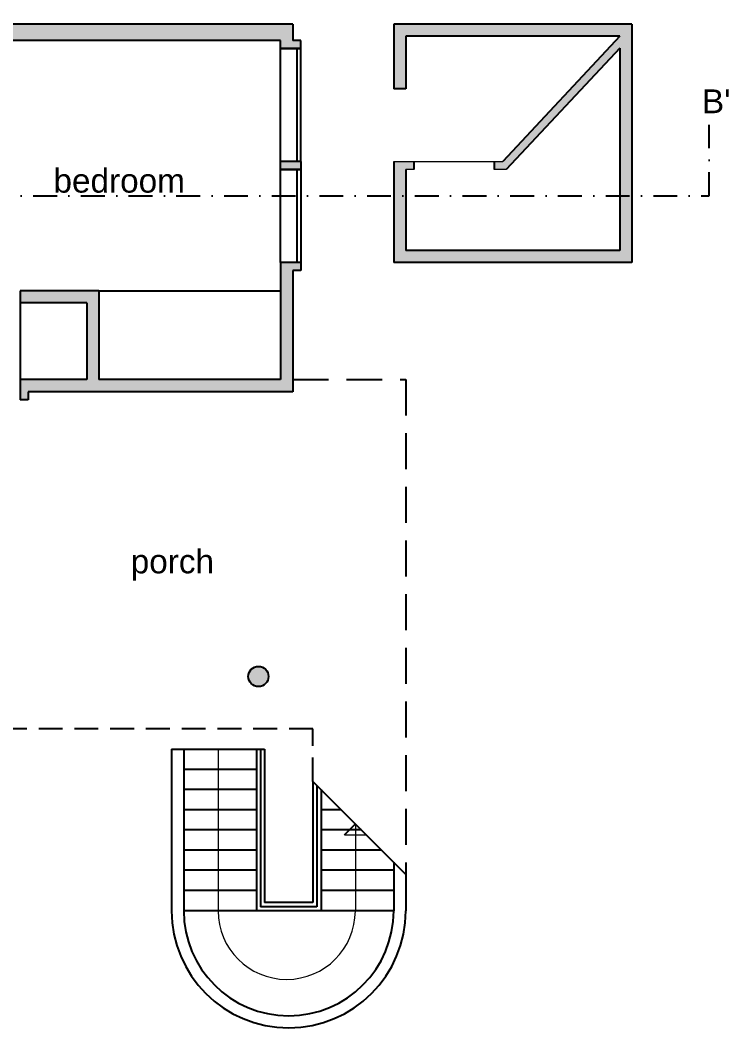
# Model space of a CAD drawing. Header units: millimetres. Extents: x -1430 to 19354, y 420 to 22678.
# Drawn here: x 10439 to 19354, y 420 to 13094 of the extents above; entities that cross this region are included whole.
import ezdxf

# ---------------------------------------------------------------- set-up
doc = ezdxf.new("R2010")
doc.units = ezdxf.units.MM
doc.header["$LTSCALE"] = 30
doc.linetypes.add('ceco.net dash', pattern=[0.75, 0.5, -0.25])
doc.linetypes.add('ceco.net dash-dot', pattern=[1, 0.5, -0.25, 0, -0.25])
for name, color, linetype in [('ceco.net 439 Smith House lower level', 7, 'Continuous'), ('ceco.net Smith House glasses', 151, 'Continuous'), ('ceco.net Smith House section lines', 255, 'ceco.net dash-dot'), ('ceco.net Smith House text', 7, 'Continuous')]:
    doc.layers.add(name, color=color, linetype=linetype)
doc.styles.add('ceco.net', font='arial.ttf', dxfattribs={"height": 300})

msp = doc.modelspace()

# ---------------------------------------------------------------- hatches: boundary and pattern name
at = {"layer": 'ceco.net 439 Smith House lower level', "ltscale": 30}
h = msp.add_hatch(color=256, dxfattribs=at)
h.paths.add_polyline_path([(9372.600000366569, 13043.49752864614), (9372.600000366569, 13094.29752855189), (9321.800000742078, 13094.29752855375), (9321.800000742078, 12840.29752855189), (9372.600000366569, 12840.29752855189), (9372.600000366569, 11316.29752855189), (9525.000000745056, 11316.29752855189), (9525.000000745056, 12840.29752855189), (13716.00000074505, 12840.29752855189), (13716.00000074505, 12738.69752855226), (13970.00000074505, 12738.69752855226), (13970.00000074505, 12840.29752855002), (13868.40000076592, 12840.29752855002), (13868.40000075101, 13043.49752864614)])
h.paths.add_polyline_path([(13716.00000074505, 11316.29752855189), (13716.00000074505, 11214.69752855226), (13970.00000074505, 11214.69752855226), (13970.00000074505, 11316.29752855189)])
h.paths.add_polyline_path([(13868.40000075101, 8420.697528550401), (13868.40000075101, 9944.697528550401), (13970.00000074505, 9944.697528550401), (13970.00000074505, 10046.29752855189), (13716.00000074505, 10046.29752855189), (13716.00000074505, 8573.097528645769), (11430.00000074505, 8573.097528645769), (11430.00000074505, 9690.697528550401), (10439.40000075101, 9690.697528552266), (10439.40000075101, 9538.297528551891), (11277.60000036656, 9538.297528553752), (11277.60000036656, 8573.097528645769), (10439.40000075101, 8573.097528645769), (10439.40000073611, 8319.097528647631), (10541.00000075995, 8319.097528647631), (10541.00000074505, 8420.697528552266)])
msp.add_hatch(color=256, dxfattribs=at).paths.add_polyline_path([(18135.60000036656, 13043.497528648), (15138.39999999105, 13043.497528648), (15138.39999999105, 12230.69752855226), (15290.80000036954, 12230.69752855226), (15290.80000036954, 12891.09752855263), (17983.2000003755, 12891.09752855263), (16510, 11316.29752855189), (16400.24453510344, 11316.29752855189), (16400.24453511834, 11214.69752855412), (16553.25958147645, 11214.69752855039), (17983.2000003755, 12743.25452766567), (17983.2000003755, 10198.69752855226), (15290.80000036955, 10198.69752855226), (15290.80000036954, 11214.69752855226), (15393.05236905813, 11214.69752855599), (15393.05236904323, 11316.29752855189), (15138.39999999105, 11316.29752855189), (15138.39999999105, 10046.29752845875), (18135.60000036656, 10046.29752845875)])
h = msp.add_hatch(color=256, dxfattribs=at)
h.paths.add_polyline_path([(2032.000000745058, 4839.297528551892, 1), (1778.000000745058, 4839.297528551892, 1)])
h.paths.add_polyline_path([(5689.600000366568, 4839.297528551892, 1), (5435.600000366568, 4839.297528551892, 1)])
h.paths.add_polyline_path([(9906.00000074506, 4839.297528551892, 1), (9652.000000745058, 4839.297528551892, 1)])
h.paths.add_polyline_path([(13563.60000036656, 4839.297528551892, 1), (13309.60000036656, 4839.297528551892, 1)])

# ---------------------------------------------------------------- linework, layer by layer
at = {"layer": 'ceco.net 439 Smith House lower level'}
for p, q in [((13868.40000075101, 13043.49752864614), (9372.600000366569, 13043.49752864614)), ((13868.40000075101, 13043.49752864614), (13868.40000075101, 12840.29752855189)), ((18135.60000036656, 13043.497528648), (15138.39999999105, 13043.497528648)), ((15138.39999999105, 13043.497528648), (15138.39999999105, 12230.69752855226)), ((18135.60000036656, 13043.497528648), (18135.60000036656, 10046.29752845875)), ((13716.00000074505, 12840.29752855189), (9525.000000745056, 12840.29752855189)), ((13970.00000074505, 12840.29752855189), (13868.40000075101, 12840.29752855189)), ((17983.2000003755, 12891.09752855263), (15290.80000036954, 12891.09752855263)), ((15290.80000036954, 12891.09752855263), (15290.80000036954, 12230.69752855226)), ((17983.2000003755, 12891.09752855263), (16510, 11316.29752855189)), ((13970.00000074505, 12738.69752855226), (13716.00000074505, 12738.69752855226)), ((17983.2000003755, 12743.25452766567), (16553.25958147645, 11214.6975285504)), ((17983.2000003755, 12743.25452766567), (17983.2000003755, 10198.69752855226)), ((15290.80000036954, 12230.69752855226), (15138.39999999105, 12230.69752855226)), ((13970.00000074505, 11316.29752855189), (13716.00000074505, 11316.29752855189)), ((15138.39999999105, 11316.29752855189), (15138.39999999105, 10046.29752845875)), ((13970.00000074505, 11214.69752855226), (13716.00000074505, 11214.69752855226)), ((15290.80000036954, 11214.69752855226), (15290.80000036954, 10198.69752855226)), ((17983.2000003755, 10198.69752855226), (15290.80000036954, 10198.69752855226)), ((13970.00000074505, 10046.29752855189), (13716.00000074505, 10046.29752855189)), ((18135.60000036656, 10046.29752845875), (15138.39999999105, 10046.29752845875)), ((13868.40000075101, 9944.697528552264), (13868.40000075101, 8420.697528552266)), ((13970.00000074505, 9944.697528552264), (13868.40000075101, 9944.697528552264)), ((11430.00000074505, 9690.697528552266), (10439.40000075101, 9690.697528552266)), ((10439.40000075101, 9690.697528552266), (10439.40000075101, 9538.297528551891)), ((11430.00000074505, 9690.697528552266), (11430.00000074505, 8573.097528645769)), ((11277.60000036656, 9538.297528551891), (10439.40000075101, 9538.297528551891)), ((11277.60000036656, 9538.297528551891), (11277.60000036656, 8573.097528645769)), ((11277.60000036656, 8573.097528645769), (10439.40000075101, 8573.097528645769)), ((10439.40000075101, 8573.097528645769), (10439.40000075101, 8319.097528645769)), ((13716.00000074505, 8573.097528645769), (11430.00000074505, 8573.097528645769)), ((13868.40000075101, 8420.697528552266), (10541.00000074505, 8420.697528552266)), ((10541.00000074505, 8420.697528552266), (10541.00000074505, 8319.097528645769)), ((10541.00000074505, 8319.097528645769), (10439.40000075101, 8319.097528645769)), ((12344.40000075101, 3924.897528551519), (12344.40000075101, 1892.897528551518)), ((12344.40000075101, 3924.897528551519), (13512.80000074207, 3924.897528551519)), ((12496.80000074207, 3924.897528551519), (12496.80000074207, 1892.897528551518)), ((13411.2000003606, 3924.897528551519), (13411.2000003606, 1892.897528551518)), ((13462.00000074505, 3924.897528551519), (13462.00000074505, 1943.697528552263)), ((13512.80000074207, 3924.897528551519), (13512.80000074207, 1994.497528646141)), ((13411.2000003606, 3670.897528551519), (12496.80000074207, 3670.897528551519)), ((14122.40000075101, 3518.497528538107), (14122.40000075101, 1994.497528646141)), ((14122.40000075101, 3518.497528538107), (15290.80000074207, 2350.097528645768)), ((14173.2000003606, 3467.697528945282), (14173.2000003606, 1943.697528552263)), ((13411.2000003606, 3416.897528551519), (12496.80000074207, 3416.897528551519)), ((14224.00000074505, 3416.897528551519), (14224.00000074505, 1892.897528551518)), ((13411.2000003606, 3162.897528551519), (12496.80000074207, 3162.897528551519)), ((14478.00000074505, 3162.897528551519), (14224.00000074505, 3162.897528551519)), ((14519.73165805637, 2849.029186658561), (14655.80000036954, 2985.097528964281)), ((13411.2000003606, 2908.897528551518), (12496.80000074207, 2908.897528551518)), ((14732.00000074505, 2908.897528551518), (14224.00000074505, 2908.897528551518)), ((13411.2000003606, 2654.897528551519), (12496.80000074207, 2654.897528551519)), ((14986.00000074505, 2654.897528551519), (14224.00000074505, 2654.897528551519)), ((15138.40000075101, 2502.497528646141), (15138.40000075101, 1892.897528551518)), ((13411.2000003606, 2400.897528551519), (12496.80000074207, 2400.897528551519)), ((15138.40000075101, 2400.897528551519), (14224.00000074505, 2400.897528551519)), ((15290.80000074207, 2350.097528645768), (15290.80000074207, 1892.897528551518)), ((13411.2000003606, 2146.897528551519), (12496.80000074207, 2146.897528551519)), ((15138.40000075101, 2146.897528551519), (14224.00000074505, 2146.897528551519)), ((14173.2000003606, 1943.697528552263), (13462.00000074505, 1943.697528552263)), ((14122.40000075101, 1994.497528646141), (13512.80000074207, 1994.497528646141)), ((15138.40000075101, 1892.897528551518), (12496.80000074207, 1892.897528551518))]:
    msp.add_line(p, q, dxfattribs=at)
at = {"layer": 'ceco.net 439 Smith House lower level', "ltscale": 30}
for p, q in [((13716.00000074505, 12738.69752855226), (13716.00000074505, 12840.29752855189)), ((13970.00000074505, 12738.69752855226), (13970.00000074505, 12840.29752855189)), ((13716.00000074505, 11214.69752855226), (13716.00000074505, 11316.29752855189)), ((13970.00000074505, 11316.29752855189), (13970.00000074505, 11214.69752855226)), ((15393.05236904323, 11316.29752855003), (15393.05236905813, 11214.69752855412)), ((16400.24453510344, 11316.29752855003), (16400.24453511834, 11214.69752855412)), ((13716.00000074505, 10046.29752855189), (13716.00000074505, 8573.097528645769)), ((13970.00000074505, 10046.29752855189), (13970.00000074505, 9944.697528552264)), ((11430.00000074505, 9690.697528552266), (13716.00000074505, 9690.697528552266)), ((10439.40000075101, 9538.29754219018), (10439.39997778833, 8573.097545165569))]:
    msp.add_line(p, q, dxfattribs=at)
at = {"layer": 'ceco.net 439 Smith House lower level', "lineweight": 5}
for p, q in [((15138.39999999105, 11316.29752855189), (16510, 11316.29752855189)), ((15393.05236904323, 11214.69752855599), (15290.80000036954, 11214.69752855226)), ((16553.25958147645, 11214.6975285504), (16400.24453511834, 11214.69752855412)), ((12928.60000073909, 3924.897528551519), (12928.60000072419, 1892.897528555244)), ((14655.80000036954, 2985.097528979182), (14655.80000035464, 1892.897528553381)), ((14519.73165805637, 2849.029186658561), (14791.86834268271, 2849.029186658561))]:
    msp.add_line(p, q, dxfattribs=at)
at = {"layer": 'ceco.net 439 Smith House lower level', "linetype": 'ceco.net dash', "ltscale": 30}
for p, q in [((13868.40000075101, 8573.097528643906), (15290.80000036954, 8573.097528643906)), ((15290.80000036954, 8573.097528643906), (15290.80000036954, 2350.097529008984))]:
    msp.add_line(p, q, dxfattribs=at)
at = {"layer": 'ceco.net 439 Smith House lower level', "linetype": 'ceco.net dash', "ltscale": 20}
for p, q in [((14122.40000075101, 4178.897528646514), (9575.79999998212, 4178.897528646514)), ((14122.40000075101, 3518.497528538107), (14122.40000075101, 4178.897528646514))]:
    msp.add_line(p, q, dxfattribs=at)
at = {"layer": 'ceco.net 439 Smith House lower level'}
msp.add_circle((13436.60000036656, 4839.297528551892), 127, dxfattribs=at)
for radius in [1473.2, 1320.8]:
    msp.add_arc((13817.60000036656, 1892.897528551518), radius, 180, 0, dxfattribs=at)
at = {"layer": 'ceco.net 439 Smith House lower level', "lineweight": 5}
msp.add_arc((13792.20000053942, 1892.897528553381), 863.5999998152255, 180, 0, dxfattribs=at)
at = {"layer": 'ceco.net Smith House glasses', "ltscale": 30}
for p, q in [((13716.00000074505, 11316.29752855189), (13716.00000074505, 12738.69752855226)), ((13716.00000074505, 12738.69752855226), (13970.00000074505, 12738.69752855226)), ((13970.00000074505, 11316.29752855189), (13716.00000074505, 11316.29752855189)), ((13716.00000074505, 11214.69752855226), (13970.00000074505, 11214.69752855226)), ((13970.00000074505, 11214.69752855226), (13970.00000074505, 10046.29752855189)), ((13970.00000074505, 10046.29752855189), (13716.00000074505, 10046.29752855189))]:
    msp.add_line(p, q, dxfattribs=at)
at = {"layer": 'ceco.net Smith House glasses'}
for p, q in [((13919.2000003606, 12738.69752855226), (13919.2000003606, 11316.29752855189)), ((13970.00000074505, 11316.29752855189), (13970.00000074505, 12738.69752855226)), ((13716.00000074505, 10046.29752855189), (13716.00000074505, 11214.69752855226)), ((13919.2000003606, 11214.69752855226), (13919.2000003606, 10046.29752855189))]:
    msp.add_line(p, q, dxfattribs=at)
at = {"layer": 'ceco.net Smith House section lines', "linetype": 'ceco.net dash-dot', "ltscale": 20}
for p, q in [((19108.50051580369, 10883.92361645773), (19108.50051580369, 11779.41461892425)), ((-1398.307072520256, 10883.92361645773), (19108.50051580369, 10883.92361645773))]:
    msp.add_line(p, q, dxfattribs=at)

# ---------------------------------------------------------------- texts
at = {"layer": 'ceco.net Smith House section lines', "ltscale": 30, "insert": (19015.93894782662, 12223.97501896694), "char_height": 300, "width": 378.9155426621437, "attachment_point": 1, "style": 'ceco.net'}
msp.add_mtext("B'", dxfattribs=at)
at = {"layer": 'ceco.net Smith House text', "ltscale": 30, "char_height": 300, "attachment_point": 2, "style": 'ceco.net'}
for s, insert, width in [('bedroom', (11685.24673043191, 11225.13413155451), 2821.437190040946), ('porch', (12354.21785810589, 6436.558529833331), 2396.906155779957)]:
    msp.add_mtext(s, dxfattribs=dict(at, insert=insert, width=width))

doc.saveas('drawing.dxf')
